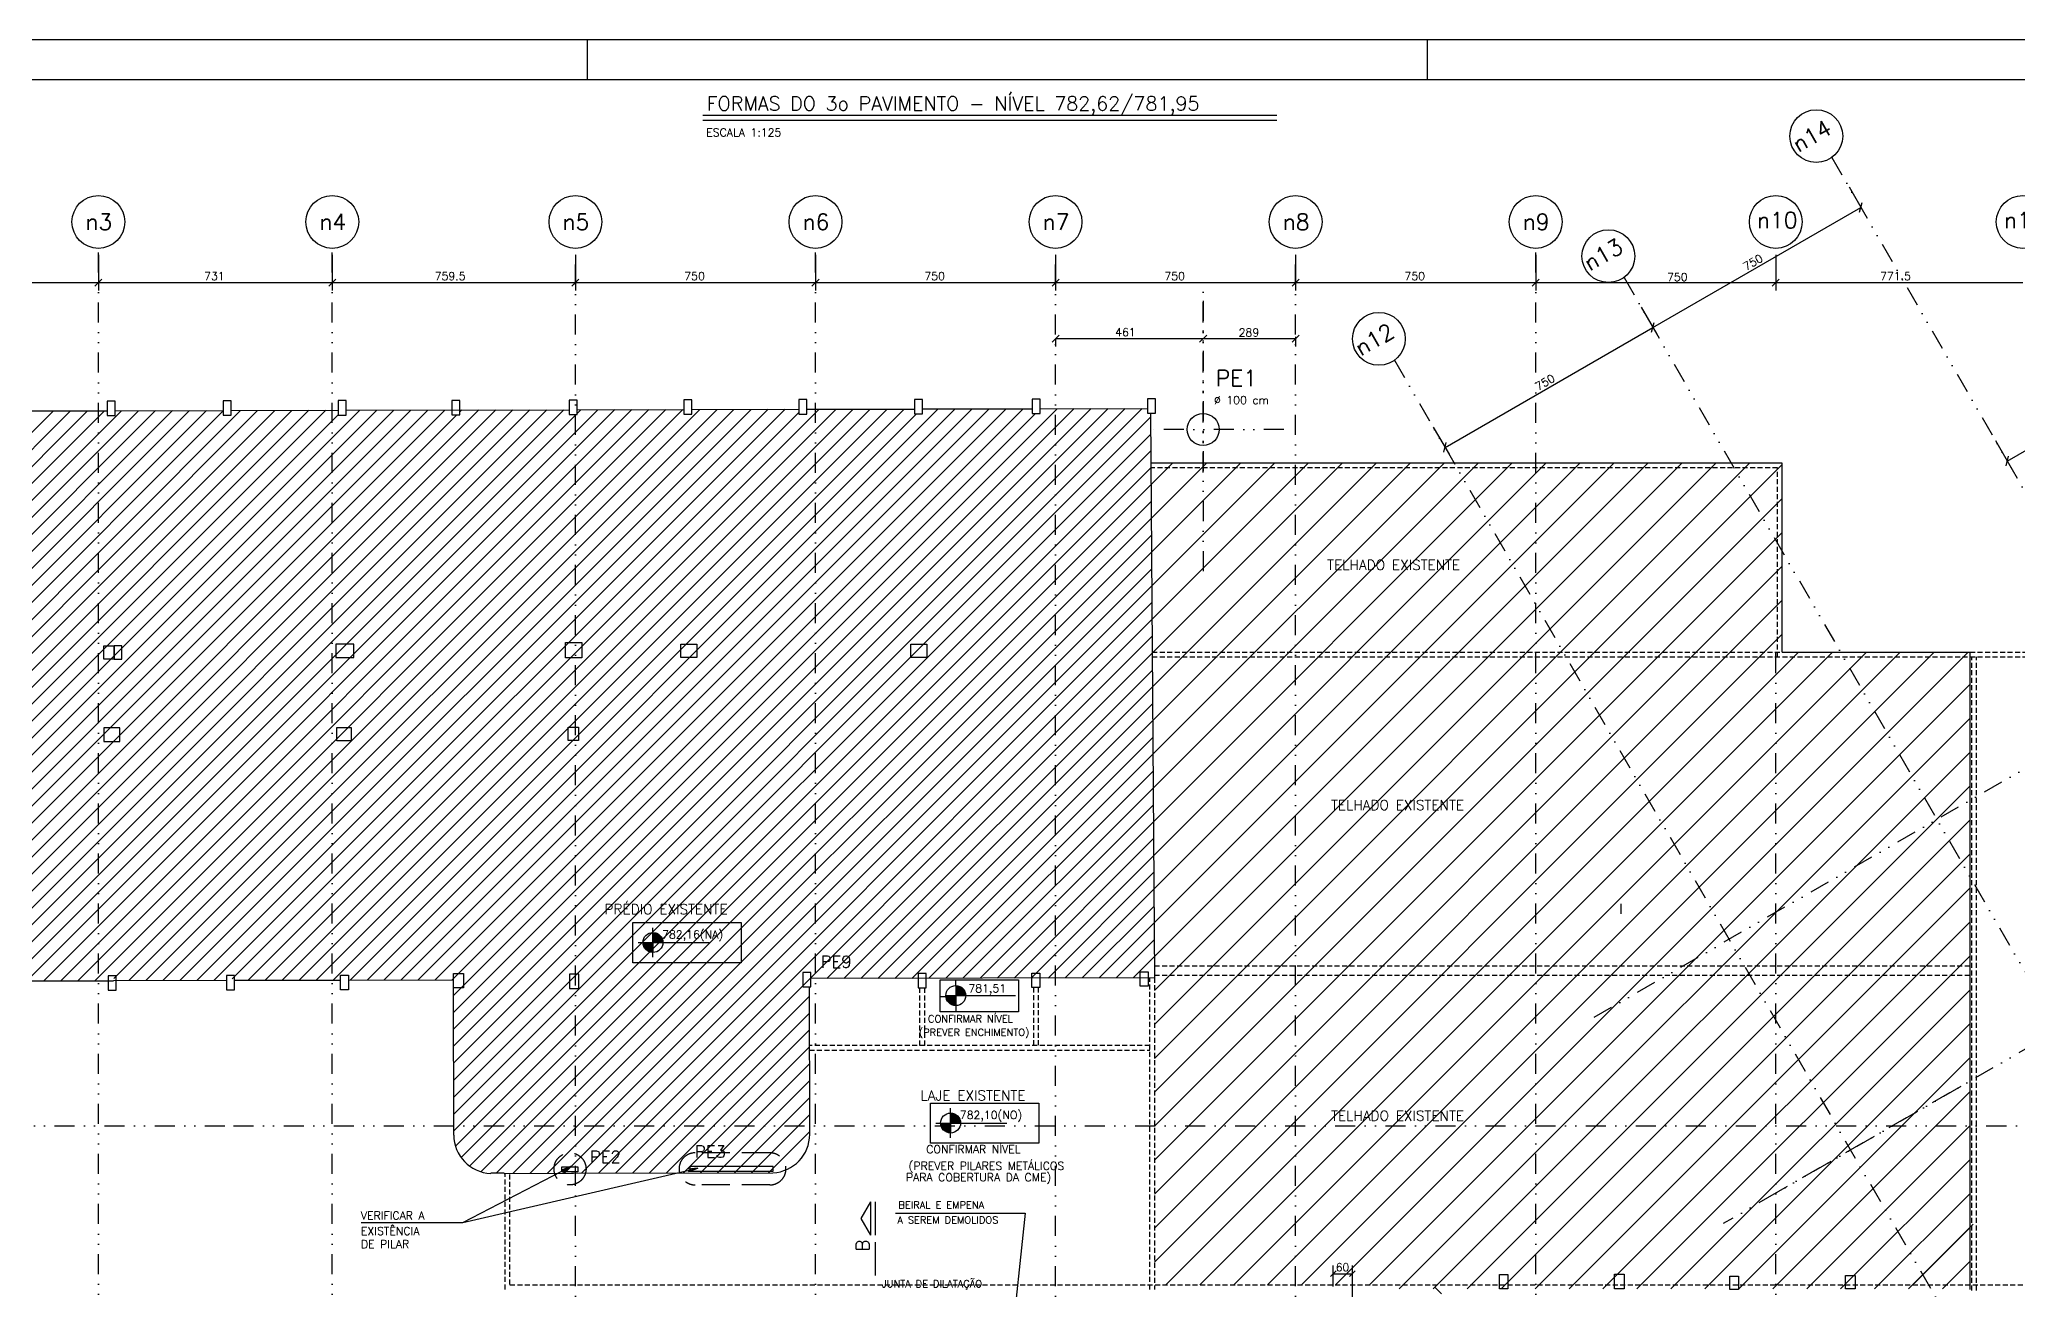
# Model space of a CAD drawing. Extents: x 567006 to 581881, y 115 to 10628.
# Drawn here: x 570569 to 576749, y 6723 to 10628 of the extents above; entities that cross this region are included whole.
import ezdxf

# ---------------------------------------------------------------- set-up
doc = ezdxf.new("R2010")
doc.units = 0
doc.header["$LTSCALE"] = 125
doc.header["$MEASUREMENT"] = 0
for name, pattern in [('DIVIDE', [1.25, 0.5, -0.25, 0, -0.25, 0, -0.25]), ('ESTILO_TQS_0001', [1, 0.7, -0.3]), ('HIDDEN2', [0.1875, 0.125, -0.0625])]:
    doc.linetypes.add(name, pattern=pattern)
doc.layers.get('0').update_dxf_attribs({"linetype": 'CONTINUOUS'})
for name, color, linetype in [('205', 14, 'DIVIDE'), ('210', 11, 'HIDDEN2'), ('211', 240, 'ESTILO_TQS_0001'), ('216', 7, 'CONTINUOUS'), ('220', 4, 'CONTINUOUS'), ('221', 5, 'CONTINUOUS'), ('222', 6, 'CONTINUOUS'), ('226', 10, 'CONTINUOUS'), ('228', 14, 'CONTINUOUS'), ('230', 3, 'CONTINUOUS'), ('231', 5, 'CONTINUOUS'), ('233', 4, 'CONTINUOUS'), ('238', 11, 'CONTINUOUS'), ('239', 4, 'CONTINUOUS'), ('250', 5, 'CONTINUOUS')]:
    doc.layers.add(name, color=color, linetype=linetype)
doc.styles.get("Standard").update_dxf_attribs({"font": 'ROMANS.SHX'})

msp = doc.modelspace()

# ---------------------------------------------------------------- linework, layer by layer
for p, q in [((567005.9, 10627.7), (581880.9, 10627.7)), ((572280.9, 10502.7), (572280.9, 10627.7)), ((574905.9, 10502.7), (574905.9, 10627.7))]:
    msp.add_line(p, q)
at = {"layer": '205'}
for p, q in [((576169.2, 10259.7), (579292.6, 4849.7)), ((570753.1, 3329.1), (570753.1, 9975.3)), ((571484.1, 3329.1), (571484.1, 9975.3)), ((572243.6, 3291.6), (572243.6, 9975.3)), ((572993.6, 3329.1), (572993.6, 9975.3)), ((573743.6, 3291.6), (573743.6, 9975.3)), ((574493.6, 3291.6), (574493.6, 9975.3)), ((575243.6, 3329.1), (575243.6, 9975.3)), ((579544.1, 9950.6), (575421.7, 7570.6)), ((574204.5, 9274.9), (574204.5, 9873.9)), ((575519.7, 9884.7), (578643.1, 4474.7)), ((574204.6, 9811.2), (574204.6, 8954.9)), ((574802.8, 9626.4), (577993.6, 4099.7)), ((574457.1, 9409.7), (574035.7, 9409.7)), ((579923.8, 9292.8), (575829.4, 6928.9)), ((575993.6, 3329.1), (575993.6, 8719.7)), ((575976.6, 7013.9), (576610.6, 7380)), ((568113, 7234.2), (571155.7, 7234.2)), ((571175.7, 7234.2), (576953.8, 7234.2))]:
    msp.add_line(p, q, dxfattribs=at)
at = {"layer": '210'}
for p, q in [((575999.2, 9289.2), (574041.7, 9289.2)), ((575999.2, 8699.2), (575999.2, 9289.2)), ((574045.7, 8714.2), (576014.1, 8714.2)), ((576605.7, 6719.8), (576605.7, 8699.2)), ((576620.7, 6719.8), (576620.7, 8699.2)), ((574052.8, 7734.2), (576600.6, 7734.2)), ((573319.4, 7485.2), (573319.4, 7664.9)), ((573334.4, 7664.9), (573334.4, 7485.2)), ((573674.3, 7665.7), (573674.3, 7485.2)), ((573689.3, 7665.7), (573689.3, 7485.2)), ((574037.9, 6722.8), (574037.9, 7696.5)), ((574052.8, 7705.2), (576600.6, 7705.2)), ((574052.8, 7696.5), (574052.8, 6722.8)), ((574037.9, 7485.2), (572974.8, 7485.2)), ((572974.8, 7470.2), (574037.9, 7470.2)), ((572023.8, 6722.8), (572023.8, 7085.6)), ((572038.8, 6738.6), (572038.8, 7085.7))]:
    msp.add_line(p, q, dxfattribs=at)
for points in [[(576600.6, 8714.2), (576810.1, 8714.2), (576810.1, 6722.8)], [(574045.8, 8699.2), (576792, 8699.2), (576792, 6737.8)], [(572038.8, 6737.8), (576792, 6737.8)]]:
    msp.add_lwpolyline(points, dxfattribs=at)
at = {"layer": '211'}
for p, q in [((572851.3, 7149.6), (572617.4, 7149.6)), ((572851.3, 7049.6), (572617.4, 7049.6))]:
    msp.add_line(p, q, dxfattribs=at)
msp.add_circle((572226.7, 7099.6), 50, dxfattribs=at)
for centre, start, end in [((572617.4, 7099.6), 90, 270), ((572851.3, 7099.6), 270, 90)]:
    msp.add_arc(centre, 50, start, end, dxfattribs=at)
at = {"layer": '216'}
for p, q in [((576255.3, 10088.4), (576263.4, 10118.6)), ((576255.3, 10088.4), (576263.4, 10118.6)), ((570742.1, 9857.5), (570764.2, 9879.6)), ((570742.1, 9857.5), (570764.2, 9879.6)), ((571473.1, 9857.5), (571495.2, 9879.6)), ((571473.1, 9857.5), (571495.2, 9879.6)), ((572232.6, 9857.5), (572254.7, 9879.6)), ((572232.6, 9857.5), (572254.7, 9879.6)), ((572982.6, 9857.5), (573004.7, 9879.6)), ((572982.6, 9857.5), (573004.7, 9879.6)), ((573732.6, 9857.5), (573754.7, 9879.6)), ((573732.6, 9857.5), (573754.7, 9879.6)), ((574482.6, 9857.5), (574504.7, 9879.6)), ((574482.6, 9857.5), (574504.7, 9879.6)), ((575232.6, 9857.5), (575254.7, 9879.6)), ((575232.6, 9857.5), (575254.7, 9879.6)), ((575982.6, 9857.5), (576004.7, 9879.6)), ((575982.6, 9857.5), (576004.7, 9879.6)), ((573732.6, 9682.5), (573754.7, 9704.6)), ((574193.6, 9682.5), (574215.7, 9704.6)), ((574193.6, 9682.5), (574215.7, 9704.6)), ((574482.6, 9682.5), (574504.7, 9704.6)), ((575605.8, 9713.4), (575613.9, 9743.6)), ((575605.8, 9713.4), (575613.9, 9743.6)), ((574956.3, 9338.4), (574964.4, 9368.6)), ((576712.9, 9295.9), (576721, 9326.1)), ((576712.9, 9295.9), (576721, 9326.1)), ((572454.5, 7806.8), (572517, 7806.8)), ((572485.7, 7804.8), (572454.5, 7804.8)), ((572485.7, 7802.8), (572454.7, 7802.8)), ((572485.7, 7800.8), (572455.1, 7800.8)), ((572485.7, 7798.9), (572455.5, 7798.9)), ((572485.7, 7796.9), (572456.1, 7796.9)), ((572485.7, 7794.9), (572456.8, 7794.9)), ((572485.7, 7792.9), (572457.7, 7792.9)), ((572485.7, 7790.9), (572458.8, 7790.9)), ((572485.7, 7788.9), (572460.1, 7788.9)), ((572485.7, 7787), (572461.6, 7787)), ((572485.7, 7838), (572485.7, 7775.5)), ((572485.7, 7836.5), (572495.4, 7836.5)), ((572485.7, 7834.5), (572500.1, 7834.5)), ((572485.7, 7832.5), (572503.4, 7832.5)), ((572485.7, 7830.6), (572506, 7830.6)), ((572485.7, 7828.6), (572508.1, 7828.6)), ((572485.7, 7826.6), (572509.9, 7826.6)), ((572485.7, 7824.6), (572511.4, 7824.6)), ((572485.7, 7822.6), (572512.7, 7822.6)), ((572485.7, 7820.7), (572513.7, 7820.7)), ((572485.7, 7818.7), (572514.6, 7818.7)), ((572485.7, 7816.7), (572515.4, 7816.7)), ((572485.7, 7814.7), (572516, 7814.7)), ((572485.7, 7812.7), (572516.4, 7812.7)), ((572485.7, 7810.7), (572516.7, 7810.7)), ((572485.7, 7808.8), (572517, 7808.8)), ((572485.7, 7785), (572463.4, 7785)), ((572485.7, 7783), (572465.5, 7783)), ((572485.7, 7781), (572468.1, 7781)), ((572485.7, 7779), (572471.4, 7779)), ((572485.7, 7777), (572476.1, 7777)), ((573431.9, 7672.2), (573431.9, 7609.7)), ((573431.9, 7670.7), (573441.5, 7670.7)), ((573431.9, 7668.7), (573446.3, 7668.7)), ((573431.9, 7666.8), (573449.6, 7666.8)), ((573431.9, 7664.8), (573452.2, 7664.8)), ((573431.9, 7662.8), (573454.3, 7662.8)), ((573400.7, 7641), (573463.2, 7641)), ((573431.9, 7639), (573400.7, 7639)), ((573431.9, 7637), (573400.9, 7637)), ((573431.9, 7635), (573401.2, 7635)), ((573431.9, 7633.1), (573401.7, 7633.1)), ((573431.9, 7631.1), (573402.3, 7631.1)), ((573431.9, 7629.1), (573403, 7629.1)), ((573431.9, 7627.1), (573403.9, 7627.1)), ((573431.9, 7625.1), (573405, 7625.1)), ((573431.9, 7623.2), (573406.3, 7623.2)), ((573431.9, 7621.2), (573407.8, 7621.2)), ((573431.9, 7619.2), (573409.5, 7619.2)), ((573431.9, 7617.2), (573411.6, 7617.2)), ((573431.9, 7615.2), (573414.2, 7615.2)), ((573431.9, 7613.2), (573417.5, 7613.2)), ((573431.9, 7611.3), (573422.3, 7611.3)), ((573431.9, 7660.8), (573456.1, 7660.8)), ((573431.9, 7658.8), (573457.6, 7658.8)), ((573431.9, 7656.9), (573458.8, 7656.9)), ((573431.9, 7654.9), (573459.9, 7654.9)), ((573431.9, 7652.9), (573460.8, 7652.9)), ((573431.9, 7650.9), (573461.6, 7650.9)), ((573431.9, 7648.9), (573462.1, 7648.9)), ((573431.9, 7646.9), (573462.6, 7646.9)), ((573431.9, 7645), (573462.9, 7645)), ((573431.9, 7643), (573463.2, 7643)), ((573384.4, 7242.8), (573446.9, 7242.8)), ((573415.7, 7240.8), (573384.4, 7240.8)), ((573415.7, 7238.8), (573384.7, 7238.8)), ((573415.7, 7236.8), (573385, 7236.8)), ((573415.7, 7234.8), (573385.5, 7234.8)), ((573415.7, 7232.9), (573386.1, 7232.9)), ((573415.7, 7230.9), (573386.8, 7230.9)), ((573415.7, 7274), (573415.7, 7211.5)), ((573415.7, 7272.5), (573425.3, 7272.5)), ((573415.7, 7270.5), (573430.1, 7270.5)), ((573415.7, 7268.5), (573433.4, 7268.5)), ((573415.7, 7266.5), (573436, 7266.5)), ((573415.7, 7264.6), (573438.1, 7264.6)), ((573415.7, 7262.6), (573439.8, 7262.6)), ((573415.7, 7260.6), (573441.3, 7260.6)), ((573415.7, 7258.6), (573442.6, 7258.6)), ((573415.7, 7256.6), (573443.7, 7256.6)), ((573415.7, 7254.7), (573444.6, 7254.7)), ((573415.7, 7252.7), (573445.3, 7252.7)), ((573415.7, 7250.7), (573445.9, 7250.7)), ((573415.7, 7248.7), (573446.4, 7248.7)), ((573415.7, 7246.7), (573446.7, 7246.7)), ((573415.7, 7244.7), (573446.9, 7244.7)), ((573415.7, 7228.9), (573387.7, 7228.9)), ((573415.7, 7226.9), (573388.8, 7226.9)), ((573415.7, 7224.9), (573390, 7224.9)), ((573415.7, 7222.9), (573391.5, 7222.9)), ((573415.7, 7221), (573393.3, 7221)), ((573415.7, 7219), (573395.4, 7219)), ((573415.7, 7217), (573398, 7217)), ((573415.7, 7215), (573401.3, 7215)), ((573415.7, 7213), (573406.1, 7213)), ((574949.5, 6708.7), (574927.5, 6730.8))]:
    msp.add_line(p, q, dxfattribs=at)
at = {"layer": '216', "linetype": 'Continuous'}
for p, q in [((574602.3, 6763.4), (574620, 6781)), ((574662.3, 6763.4), (574680, 6781))]:
    msp.add_line(p, q, dxfattribs=at)
at = {"layer": '216'}
for centre in [(572485.7, 7806.8), (573431.9, 7641), (573415.7, 7242.8)]:
    msp.add_circle(centre, 31.2, dxfattribs=at)
at = {"layer": '220'}
msp.add_circle((574204.5, 9409.7), 50, dxfattribs=at)
at = {"layer": '221'}
msp.add_line((572641.3, 10376), (574435.3, 10376), dxfattribs=at)
for centre in [(576120.2, 10326.1), (570753.1, 10057.8), (571484.1, 10057.8), (572243.6, 10057.8), (572993.6, 10057.8), (573743.6, 10057.8), (574493.6, 10057.8), (575243.6, 10057.8), (575993.6, 10057.8), (576765.1, 10057.8), (575470.7, 9951.1), (574753.8, 9692.8)]:
    msp.add_circle(centre, 82.5, dxfattribs=at)
at = {"layer": '222'}
for p, q in [((567318.4, 10502.7), (581755.9, 10502.7)), ((572641.3, 10391), (574435.3, 10391))]:
    msp.add_line(p, q, dxfattribs=at)
at = {"layer": '226'}
for p, q in [((573136.4, 6944.5), (573166.4, 6996.5)), ((573166.4, 6892.5), (573166.4, 6996.5)), ((573166.4, 6892.5), (573136.4, 6944.5))]:
    msp.add_line(p, q, dxfattribs=at)
for points in [[(570780.5, 9453), (570805.5, 9453), (570805.5, 9498), (570780.5, 9498), (570780.5, 9453)], [(571143.3, 9454), (571168.3, 9454), (571168.3, 9499), (571143.3, 9499), (571143.3, 9454)], [(571502.6, 9454.6), (571527.6, 9454.6), (571527.6, 9499.6), (571502.6, 9499.6), (571502.6, 9454.6)], [(571857.6, 9455.4), (571882.6, 9455.4), (571882.6, 9500.4), (571857.6, 9500.4), (571857.6, 9455.4)], [(572224.1, 9456.2), (572249.1, 9456.2), (572249.1, 9501.2), (572224.1, 9501.2), (572224.1, 9456.2)], [(572582.5, 9457), (572607.5, 9457), (572607.5, 9502), (572582.5, 9502), (572582.5, 9457)], [(572941.2, 9457.7), (572966.2, 9457.7), (572966.2, 9502.7), (572941.2, 9502.7), (572941.2, 9457.7)], [(573302.8, 9458.5), (573327.8, 9458.5), (573327.8, 9503.5), (573302.8, 9503.5), (573302.8, 9458.5)], [(573670.4, 9459.3), (573695.4, 9459.3), (573695.4, 9504.3), (573670.4, 9504.3), (573670.4, 9459.3)], [(574030.5, 9460.1), (574055.5, 9460.1), (574055.5, 9505.1), (574030.5, 9505.1), (574030.5, 9460.1)], [(570770.4, 8434.9), (570820.3, 8434.9), (570820.3, 8477), (570770.4, 8477), (570770.4, 8434.9)], [(571498.6, 8478.5), (571543.1, 8478.5), (571543.1, 8436.6), (571498.6, 8436.6), (571498.6, 8478.5)], [(571862.2, 7710.4), (571893.8, 7710.4), (571893.8, 7665.4), (571862.2, 7665.4), (571862.2, 7710.4)], [(572954.4, 7667.8), (572979.3, 7667.8), (572979.3, 7712.8), (572954.4, 7712.8), (572954.4, 7667.8)], [(573314.4, 7664.9), (573339.3, 7664.9), (573339.3, 7709.9), (573314.4, 7709.9), (573314.4, 7664.9)], [(573694.4, 7665.7), (573669.3, 7665.7), (573669.3, 7710.6), (573694.4, 7710.6), (573694.4, 7665.7)], [(574033.4, 7670.1), (574008.3, 7670.1), (574008.3, 7715.1), (574033.4, 7715.1), (574033.4, 7670.1)]]:
    msp.add_lwpolyline(points, dxfattribs=at)
at = {"layer": '228'}
for p, q in [((573180.7, 6892.5), (573180.7, 6996.5)), ((573180.7, 6766.5), (573180.7, 6870.4))]:
    msp.add_line(p, q, dxfattribs=at)
at = {"layer": '230'}
for points in [[(570770, 8733.7), (570801, 8733.7), (570801, 8691.7), (570770, 8691.7), (570770, 8733.7)], [(570803, 8691.7), (570827, 8691.7), (570827, 8733.7), (570803, 8733.7), (570803, 8691.7)], [(571495.5, 8696.7), (571551.5, 8696.7), (571551.5, 8738.7), (571495.5, 8738.7), (571495.5, 8696.7)], [(572212.8, 8743.7), (572263.7, 8743.7), (572263.7, 8696.3), (572212.8, 8696.3), (572212.8, 8743.7)], [(572573, 8738.6), (572623, 8738.6), (572623, 8696.7), (572573, 8696.7), (572573, 8738.6)], [(573291, 8738.7), (573341.1, 8738.7), (573341.1, 8696.8), (573291, 8696.8), (573291, 8738.7)], [(572220.4, 8480), (572253, 8480), (572253, 8437.9), (572220.4, 8437.9), (572220.4, 8480)], [(570783.8, 7657.9), (570808.8, 7657.9), (570808.8, 7702.9), (570783.8, 7702.9), (570783.8, 7657.9)], [(571153.1, 7658.7), (571178.1, 7658.7), (571178.1, 7703.7), (571153.1, 7703.7), (571153.1, 7658.7)], [(571535, 7659.4), (571510, 7659.4), (571510, 7704.4), (571535, 7704.4), (571535, 7659.4)], [(572254.5, 7707.9), (572224.6, 7707.9), (572224.6, 7663.3), (572254.5, 7663.3), (572254.5, 7707.9)], [(572601, 7092), (572861, 7092), (572861, 7107), (572601, 7107), (572601, 7092)], [(572250.8, 7090.6), (572200.8, 7090.6), (572200.8, 7105.6), (572250.8, 7105.6), (572250.8, 7090.6)], [(575130.7, 6769.5), (575156.9, 6769.5), (575156.9, 6724.7), (575130.7, 6724.7), (575130.7, 6769.5)], [(575520, 6724.7), (575489.8, 6724.7), (575489.8, 6770.5), (575520, 6770.5), (575520, 6724.7)], [(575850.2, 6764.3), (575876.8, 6764.3), (575876.8, 6723.1), (575850.2, 6723.1), (575850.2, 6764.3)], [(576211.8, 6766.9), (576241.5, 6766.9), (576241.5, 6724.7), (576211.8, 6724.7), (576211.8, 6766.9)]]:
    msp.add_lwpolyline(points, dxfattribs=at)
at = {"layer": '231'}
for p, q in [((568829, 7683.6), (570613.1, 9467.7)), ((568882.1, 7683.7), (570666.2, 9467.8)), ((568935.3, 7683.8), (570719.4, 9467.9)), ((568988.4, 7683.9), (570772.5, 9468)), ((569041.6, 7684), (570825.7, 9468.1)), ((569094.7, 7684.2), (570878.8, 9468.2)), ((569147.9, 7684.3), (570932, 9468.3)), ((569201, 7684.4), (570985.1, 9468.5)), ((569254.2, 7684.5), (571038.3, 9468.6)), ((569307.3, 7684.6), (571091.4, 9468.7)), ((569371.2, 7695.4), (571143.3, 9467.6)), ((569413.5, 7684.8), (571197.7, 9468.9)), ((569466.6, 7684.8), (571250.8, 9469)), ((569519.6, 7684.8), (571304, 9469.2)), ((569572.6, 7684.8), (571357.1, 9469.3)), ((569625.7, 7684.8), (571410.3, 9469.4)), ((569678.7, 7684.8), (571463.4, 9469.5)), ((569732.5, 7685.6), (571502.6, 9455.7)), ((569785.7, 7685.7), (571569.7, 9469.7)), ((569838.8, 7685.8), (571622.9, 9469.9)), ((569892, 7685.9), (571676, 9470)), ((569945.1, 7686), (571729.2, 9470.1)), ((569998.3, 7686.1), (571782.3, 9470.2)), ((570051.4, 7686.3), (571835.5, 9470.3)), ((570104.6, 7686.4), (571873.6, 9455.4)), ((570157.7, 7686.5), (571941.8, 9470.6)), ((570210.9, 7686.6), (571994.9, 9470.7)), ((570264, 7686.7), (572048.1, 9470.8)), ((570317.2, 7686.8), (572101.2, 9470.9)), ((570370.3, 7687), (572154.4, 9471)), ((570423.5, 7687.1), (572207.5, 9471.1)), ((570450.5, 9467.3), (570780.5, 9468)), ((570476.6, 7687.1), (572245.6, 9456.2)), ((570529.6, 7687.1), (572313.8, 9471.4)), ((570582.6, 7687.1), (572367, 9471.5)), ((570635.7, 7687.1), (572420.1, 9471.6)), ((570688.7, 7687.1), (572473.3, 9471.7)), ((570741.7, 7687.1), (572526.4, 9471.8)), ((570801.8, 7694.2), (572579.6, 9471.9)), ((570805.5, 9468.1), (571143.3, 9468.8)), ((570848.7, 7688), (572632.7, 9472.1)), ((570901.8, 7688.1), (572685.9, 9472.2)), ((570955, 7688.2), (572739, 9472.3)), ((571008.1, 7688.3), (572792.2, 9472.4)), ((571061.3, 7688.5), (572845.3, 9472.5)), ((571114.4, 7688.6), (572898.5, 9472.6)), ((571168.3, 9468.9), (571502.6, 9469.6)), ((571171.7, 7692.8), (572941.2, 9462.4)), ((571220.7, 7688.8), (573004.8, 9472.9)), ((571273.9, 7688.9), (573057.9, 9473)), ((571327, 7689), (573111.1, 9473.1)), ((571380.2, 7689.2), (573164.2, 9473.2)), ((571433.3, 7689.3), (573217.4, 9473.3)), ((571486.4, 7689.4), (573270.5, 9473.5)), ((571527.6, 9469.6), (572224.1, 9471.2)), ((571539.6, 7689.5), (573308.7, 9458.6)), ((571592.7, 7689.6), (573376.8, 9473.7)), ((571645.9, 7689.7), (573430, 9473.8)), ((571699, 7689.9), (573483.1, 9473.9)), ((571752.2, 7690), (573536.3, 9474)), ((571805.3, 7690.1), (573589.4, 9474.2)), ((571858.5, 7690.2), (573642.6, 9474.3)), ((571862.7, 7641.4), (573680.7, 9459.4)), ((571862.8, 7588.5), (573748.9, 9474.5)), ((571862.9, 7535.6), (573802, 9474.6)), ((571863.1, 7482.6), (573855.2, 9474.7)), ((571863.2, 7429.7), (573908.3, 9474.9)), ((571863.3, 7376.8), (573961.5, 9475)), ((571863.4, 7323.9), (574014.6, 9475.1)), ((571882.6, 9464.4), (571888.6, 9470.4)), ((572249.1, 9471.2), (572582.5, 9472)), ((572249.1, 9459.7), (572260.7, 9471.3)), ((572607.5, 9472), (572941.2, 9472.7)), ((572966.2, 9472.8), (573302.8, 9473.5)), ((573327.9, 9473.6), (573670.4, 9474.3)), ((573695.5, 9474.4), (574030.4, 9475.1)), ((573695.5, 9474.1), (573695.7, 9474.4)), ((571863.5, 7271), (574040.6, 9448)), ((571863.6, 7218.1), (574040.9, 9395.3)), ((571870.1, 7171.5), (574041.3, 9342.7)), ((571886.5, 7134.8), (574041.7, 9290)), ((571913.6, 7109), (574108.9, 9304.2)), ((571996.4, 7085.7), (574214.9, 9304.2)), ((572102.7, 7085.9), (574321, 9304.2)), ((572209, 7086.1), (574427.1, 9304.2)), ((572315.3, 7086.4), (574533.1, 9304.2)), ((573029.2, 7694.2), (574639.2, 9304.2)), ((573135.5, 7694.5), (574745.3, 9304.2)), ((573241.8, 7694.7), (574851.3, 9304.2)), ((576014.1, 9304.2), (574041.3, 9304.2)), ((574047.9, 8394.7), (574957.4, 9304.2)), ((574048.6, 8289.3), (575063.5, 9304.2)), ((574049.4, 8184), (575169.5, 9304.2)), ((574050.1, 8078.7), (575275.6, 9304.2)), ((574050.8, 7973.3), (575381.7, 9304.2)), ((574051.6, 7868), (575487.7, 9304.2)), ((574052.3, 7762.7), (575593.8, 9304.2)), ((574052.8, 7657.1), (575699.9, 9304.2)), ((574052.8, 7551), (575805.9, 9304.2)), ((574052.8, 7444.9), (575912, 9304.2)), ((574052.8, 7338.9), (576014.1, 9300.3)), ((576014.1, 8714.2), (576014.1, 9304.2)), ((571948.5, 7090.8), (574042.4, 9184.7)), ((574052.8, 7232.8), (576014.1, 9194.2)), ((574052.8, 7126.7), (576014.1, 9088.1)), ((572049.6, 7085.8), (574043.1, 9079.4)), ((572155.9, 7086), (574043.9, 8974)), ((574052.8, 7020.7), (576014.1, 8982.1)), ((572262.2, 7086.2), (574044.6, 8868.7)), ((574052.8, 6914.6), (576014.1, 8876)), ((572368.5, 7086.5), (574045.3, 8763.3)), ((574052.8, 6808.5), (576014.1, 8769.9)), ((574088, 6737.8), (576064.5, 8714.2)), ((574194.1, 6737.8), (576170.5, 8714.2)), ((574300.2, 6737.8), (576276.6, 8714.2)), ((574406.2, 6737.8), (576382.7, 8714.2)), ((574512.3, 6737.8), (576488.7, 8714.2)), ((574618.4, 6737.8), (576594.8, 8714.2)), ((576014.1, 8714.2), (576600.6, 8714.2)), ((576600.7, 6722.8), (576600.6, 8714.2)), ((573082.4, 7694.3), (574046.1, 8658)), ((574724.4, 6737.8), (576600.6, 8614)), ((573188.7, 7694.6), (574046.8, 8552.7)), ((574817.4, 6724.7), (576600.6, 8507.9)), ((573295, 7694.8), (574047.6, 8447.4)), ((573348.1, 7694.9), (574048, 8394.8)), ((573401.3, 7695), (574048.3, 8342.1)), ((574923.5, 6724.7), (576600.6, 8401.8)), ((573454.4, 7695.2), (574048.7, 8289.4)), ((575029.5, 6724.7), (576600.6, 8295.8)), ((573507.6, 7695.3), (574049.1, 8236.8)), ((573560.7, 7695.4), (574049.5, 8184.1)), ((575135.6, 6724.7), (576600.6, 8189.7)), ((573613.9, 7695.5), (574049.8, 8131.4)), ((573667, 7695.6), (574050.2, 8078.8)), ((575241.7, 6724.7), (576600.6, 8083.6)), ((576585.6, 8040.2), (576585.6, 8040.2)), ((573720.2, 7695.7), (574050.6, 8026.1)), ((573773.3, 7695.9), (574050.9, 7973.5)), ((575347.7, 6724.7), (576600.6, 7977.6)), ((573826.5, 7696), (574051.3, 7920.8)), ((573879.6, 7696.1), (574051.6, 7868)), ((575453.8, 6724.7), (576600.6, 7871.5)), ((573932.8, 7696.2), (574052, 7815.5)), ((573985.9, 7696.3), (574052.3, 7762.7)), ((575559.9, 6724.7), (576600.6, 7765.4)), ((570450.6, 7687.1), (570800.9, 7687.1)), ((570800.9, 7687.9), (571153.1, 7688.7)), ((571178.2, 7688.7), (571510, 7689.4)), ((571535, 7689.5), (571862.2, 7690.2)), ((571863.7, 7205.4), (571862.7, 7665.4)), ((575133.1, 7721.3), (575133.1, 7721.3)), ((575133.1, 7721.3), (575133.1, 7721.3)), ((572421.6, 7086.6), (572974.4, 7639.4)), ((575665.9, 6724.7), (576600.6, 7659.4)), ((572474.8, 7086.7), (572974.6, 7586.5)), ((575772, 6724.7), (576600.6, 7553.3)), ((572527.9, 7086.8), (572974.7, 7533.6)), ((572581.1, 7086.9), (572974.8, 7480.7)), ((572634.2, 7087.1), (572974.9, 7427.8)), ((575878.1, 6724.7), (576600.6, 7447.2)), ((572687.4, 7087.2), (572975, 7374.8)), ((572740.5, 7087.3), (572974.4, 7321.2)), ((575984.1, 6724.7), (576600.6, 7341.2)), ((572793.7, 7087.4), (572974.4, 7268.1)), ((576090.2, 6724.7), (576600.6, 7235.1)), ((572846.8, 7087.5), (572974.4, 7215.1)), ((576196.2, 6724.7), (576600.6, 7129)), ((572020.8, 7085.7), (571978.9, 7085.7)), ((576302.3, 6724.7), (576600.6, 7023)), ((576408.4, 6724.7), (576610.6, 6926.9)), ((576425.6, 6741.9), (576600.6, 6916.9)), ((576514.4, 6724.7), (576600.6, 6810.8))]:
    msp.add_line(p, q, dxfattribs=at)
msp.add_arc((571983.3, 7205.2), 119.7, 179.91966, 267.89302, dxfattribs=at)
at = {"layer": '238'}
msp.add_lwpolyline([(573383.2, 7690.5), (573627.6, 7690.5), (573627.6, 7590.3), (573383.2, 7590.3), (573383.2, 7690.5)], dxfattribs=at)
at = {"layer": '239'}
for p, q in [((574040.5, 9460.1), (574052.8, 7696.4)), ((572975.4, 7207.8), (572974.4, 7667.8)), ((574052.8, 7696.4), (572979.3, 7694.1)), ((572020.8, 7085.6), (572237.1, 7086.2)), ((572231.3, 7086.2), (572860.6, 7087.6))]:
    msp.add_line(p, q, dxfattribs=at)
for points in [[(572422.8, 7869), (572761.4, 7869), (572761.4, 7743.5), (572422.8, 7743.5), (572422.8, 7869)], [(573352.7, 7305), (573691.4, 7305), (573691.4, 7179.5), (573352.7, 7179.5), (573352.7, 7305)]]:
    msp.add_lwpolyline(points, dxfattribs=at)
msp.add_arc((572855.9, 7207), 119.5, 272.27978, 0.40841, dxfattribs=at)
at = {"layer": '250'}
for p, q in [((576222.7, 10167.1), (576271.9, 10081.9)), ((575609.8, 9728.5), (576259.4, 10103.5)), ((570753.1, 9955.3), (570753.1, 9843.6)), ((571484.1, 9955.3), (571484.1, 9843.6)), ((572243.6, 9955.3), (572243.6, 9843.6)), ((572993.6, 9955.3), (572993.6, 9843.6)), ((573743.6, 9955.3), (573743.6, 9843.6)), ((574493.6, 9955.3), (574493.6, 9843.6)), ((575243.6, 9955.3), (575243.6, 9843.6)), ((575993.6, 9955.3), (575993.6, 9843.6)), ((569993.6, 9868.6), (570753.1, 9868.6)), ((570753.1, 9868.6), (571484.1, 9868.6)), ((571484.1, 9868.6), (572243.6, 9868.6)), ((572243.6, 9868.6), (572993.6, 9868.6)), ((572993.6, 9868.6), (573743.6, 9868.6)), ((573743.6, 9868.6), (574493.6, 9868.6)), ((574493.6, 9868.6), (575243.6, 9868.6)), ((575243.6, 9868.6), (575993.6, 9868.6)), ((575993.6, 9868.6), (576765.1, 9868.6)), ((575573.1, 9792.1), (575622.3, 9706.9)), ((574204.6, 9710.8), (574204.6, 9718.6)), ((574960.3, 9353.5), (575609.8, 9728.5)), ((573743.6, 9693.6), (574204.6, 9693.6)), ((573743.6, 9690.3), (573743.6, 9668.6)), ((574204.6, 9693.6), (574493.6, 9693.6)), ((574493.6, 9698.7), (574493.6, 9668.6)), ((576716.9, 9311), (577366.4, 9686)), ((574923.6, 9417.1), (574972.8, 9331.9)), ((576680.2, 9374.6), (576729.4, 9289.4)), ((575509.8, 7927.1), (575509.8, 7895.9)), ((572485.7, 7760.5), (572485.7, 7853)), ((572439.5, 7806.8), (572661.2, 7806.8)), ((573431.9, 7672.2), (573431.9, 7688.5)), ((573400.9, 7637), (573382.7, 7637)), ((573431.9, 7609.7), (573431.9, 7590.6)), ((573463.2, 7641), (573618, 7641)), ((573369.4, 7242.8), (573591.1, 7242.8)), ((573415.7, 7196.5), (573415.7, 7289))]:
    msp.add_line(p, q, dxfattribs=at)
at = {"layer": '250', "linetype": 'Continuous'}
for p, q in [((574611.1, 6732.3), (574611.1, 6797.2)), ((574671.1, 6682.3), (574671.1, 6797.2)), ((574611.1, 6772.2), (574671.1, 6772.2))]:
    msp.add_line(p, q, dxfattribs=at)
at = {"layer": '250'}
for points in [[(571573.7, 6931.8), (571891.6, 6931.8), (572229.4, 7106.5), (572203.8, 7088.7), (572229.4, 7106.5), (572200.1, 7095.9)], [(571891.6, 6931.8), (572626.4, 7101.9), (572597.1, 7090.9), (572626.4, 7101.9), (572595.3, 7098.9)]]:
    msp.add_lwpolyline(points, dxfattribs=at)
at = {"layer": '250', "linetype": 'Continuous'}
msp.add_lwpolyline([(573243.6, 6960.9), (573648.9, 6960.9), (573603.5, 6538.3), (573602.9, 6563.3), (573603.5, 6538.3), (573609.4, 6562.6)], dxfattribs=at)

# ---------------------------------------------------------------- texts
at = {"layer": '216'}
for s, height, p in [('ESCALA 1:125', 25, (572652.3, 10324.9)), ('731', 25, (571083.6, 9876.1)), ('759.5', 25, (571803.9, 9876.1)), ('750', 25, (572583.6, 9876.1)), ('750', 25, (573333.6, 9876.1)), ('750', 25, (574083.6, 9876.1)), ('750', 25, (574833.6, 9876.1)), ('750', 25, (575653.8, 9873.3)), ('771.5', 25, (576319.4, 9876.1)), ('461', 25, (573929.8, 9701.1)), ('289', 25, (574315.5, 9700)), ('%%c 100 cm', 25, (574238.5, 9488.8)), ('TELHADO EXISTENTE', 31.25, (574592.2, 8970.8)), ('TELHADO EXISTENTE', 31.25, (574604.3, 8220.6)), ('782,16(NA)', 25, (572514.4, 7819.4)), ('781,51', 25, (573471.2, 7651.1)), ('(PREVER ENCHIMENTO)', 22.5, (573316.7, 7515.1)), ('CONFIRMAR NÍVEL', 22.5, (573345.2, 7557.1)), ('782,10(NO)', 25, (573444.4, 7255.4)), ('TELHADO EXISTENTE', 31.25, (574604.4, 7250.1)), ('CONFIRMAR NÍVEL', 25, (573339.7, 7148.5)), ('(PREVER PILARES METÁLICOS', 25, (573284.4, 7096.4)), ('PARA COBERTURA DA CME)', 25, (573276, 7060.8)), ('BEIRAL E EMPENA', 22.5, (573252.7, 6975.6)), ('VERIFICAR A', 25, (571573.3, 6941.3)), ('EXISTÊNCIA', 25, (571573.3, 6892.9)), ('A SEREM DEMOLIDOS', 22.5, (573249.5, 6928.7)), ('DE PILAR', 25, (571573.3, 6851.9)), ('JUNTA DE DILATAÇÃO', 22.5, (573200.6, 6729.5))]:
    msp.add_text(s, height=height, dxfattribs=at).set_placement(p)
for p in [(575900.5, 9905), (575251, 9530)]:
    msp.add_text('750', height=25, rotation=30, dxfattribs=at).set_placement(p)
at = {"layer": '216', "linetype": 'Continuous'}
msp.add_text('60', height=25, dxfattribs=at).set_placement((574618.6, 6779.7))
at = {"layer": '220'}
for s, p in [('n14', (576064, 10273.3)), ('n13', (575412.3, 9902.6)), ('n12', (574697.6, 9637.8))]:
    msp.add_text(s, height=50, rotation=30, dxfattribs=at).set_placement(p)
for s, height, p in [('n3', 50, (570712.9, 10033)), ('n4', 50, (571443.9, 10033)), ('n5', 50, (572203.4, 10033)), ('n6', 50, (572953.4, 10033)), ('n7', 50, (573703.4, 10033)), ('n8', 50, (574453.4, 10033)), ('n9', 50, (575203.4, 10033)), ('n10', 50, (575935, 10038.3)), ('n11', 50, (576706.5, 10038.3)), ('PE1', 50, (574244.2, 9545.1)), ('PRÉDIO EXISTENTE', 31.25, (572334.4, 7895.3)), ('PE9', 37.5, (573009.9, 7728.1)), ('LAJE EXISTENTE', 31.25, (573321.5, 7313.7)), ('PE3', 37.5, (572616.9, 7134.8)), ('PE2', 37.5, (572288.9, 7118.5))]:
    msp.add_text(s, height=height, dxfattribs=at).set_placement(p)
at = {"layer": '222'}
msp.add_text('FORMAS DO 3o PAVIMENTO - NÍVEL 782,62/781,95', height=43.75, dxfattribs=at).set_placement((572653.8, 10406))
at = {"layer": '233'}
msp.add_text('B', height=40, rotation=90, dxfattribs=at).set_placement((573161, 6842.4))

doc.saveas('drawing.dxf')
